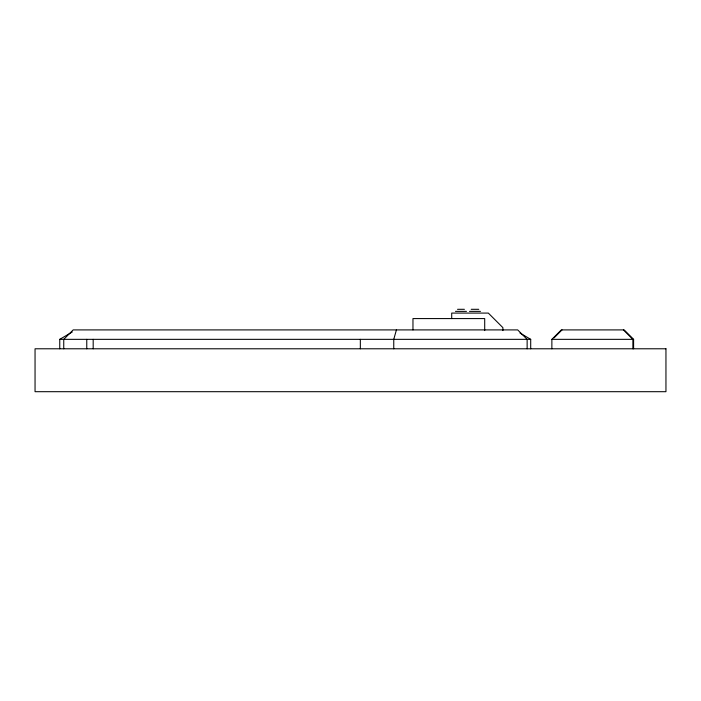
<?xml version="1.0" encoding="UTF-8"?>
<svg xmlns="http://www.w3.org/2000/svg" width="701" height="701" viewBox="0 0 701 701"><rect width="100%" height="100%" fill="white"/><g stroke="black" fill="none" stroke-linecap="round" stroke-linejoin="round"><path stroke-width="1.05" d="M396.424 329.908L393.76 339.345L393.76 348.783M551.871 348.783L551.871 339.345L561.308 329.908L624.162 329.908L633.599 339.345L633.599 348.783M554.044 337.891L562.027 329.908M59.751 348.783L59.751 339.345L72.256 332.002M457.543 309.307L464.404 309.307M471.203 309.307L478.757 309.307M455.484 311.367L466.463 311.367M469.486 311.367L480.474 311.367M59.751 339.345L530.701 339.345L530.701 348.783M551.871 339.345L633.599 339.345M519.984 333.054L530.701 339.345M623.434 329.908L632.88 339.345L632.88 348.783M527.134 348.783L527.134 339.345L517.697 329.908L73.184 329.908L63.747 339.345L63.747 348.783M502.897 330.592L502.897 327.647L488.334 313.084L451.707 313.084L451.707 318.578M484.706 330.592L484.706 318.578L412.968 318.578L412.968 329.908M360.34 339.345L360.34 348.783M93.18 339.345L93.18 348.783M86.766 339.345L86.766 348.783M665.95 348.783L35.05 348.783L35.05 391.693L665.95 391.693L665.95 348.783"/></g></svg>
